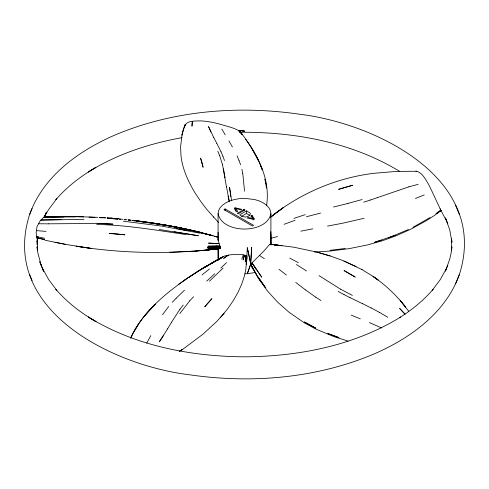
<?xml version="1.0" encoding="UTF-8"?>
<svg xmlns="http://www.w3.org/2000/svg" width="489" height="489" viewBox="0 0 489 489"><rect width="100%" height="100%" fill="white"/><g stroke="black" fill="none" stroke-linecap="round" stroke-linejoin="round"><path stroke-width="0.73" d="M239.066 130.496L244.5 131.131L238.938 130.331M178.302 284.604L187.953 277.74L202.012 268.705L224.634 255.973L230.081 254.818L237.416 254.359L242.391 254.622L246.285 255.863L246.78 256.456L246.853 258.339L245.716 270.142L244.066 277.171L241.768 283.999L238.002 292.379L233.235 300.704L227.44 309.091L220.698 317.239M218.112 248.473L218.314 260.209M65.44 244.359L91.425 248.461L76.058 246.187C123.497 253.809 172.067 254.292 219.75 248.681L220.184 247.196L218.082 239.861L218.082 213.607L218.589 210.637L220.093 207.776L222.544 205.129L225.845 202.825L229.818 200.93L234.396 199.518L239.353 198.65L244.5 198.351L254.604 199.518L259.182 200.93L263.174 202.837L266.456 205.129L268.907 207.776L270.411 210.637L270.918 213.607L270.882 244.8M41.186 265.246L37.879 253.033L37.042 246.847L37.5 250.686L37.292 238.284M37.25 238.394L37.213 244.512L37.384 238.644M246.609 263.724L246.78 256.456M246.853 256.78L247.293 247.715L251.071 265.27L247.293 247.715M37.213 244.512L37.574 238.131M246.572 258.375L246.682 256.309L246.212 262.245M250.619 264.329L251.701 247.232L250.594 264.402L247.293 273.748L245.062 273.773M246.548 259.146L246.212 264.39L246.425 261.493M37.207 240.802L37.06 242.165L37.574 238.443M266.517 205.863C270.992 177.813 256.095 151.401 238.993 130.343L244.5 131.131M270.918 213.607C266.933 234.176 222.067 234.176 218.082 213.607M218.332 256.988L218.1 258.271L218.082 248.375M218.082 239.861L218.345 238.742M182.049 134.768L180.582 146.889L180.985 155.453C182.263 168.766 188.118 181.113 194.793 192.507L200.869 201.633L206.951 209.592L218.577 222.519M246.853 257.092L246.438 264.109L246.645 257.648M183.491 129.224L181.951 135.153L183.412 129.506M29.56 214.695C-0.642 310.167 112.757 365.552 189.604 374.8C251.701 383.792 316.86 378.339 374.898 353.602C410.699 337.899 445.95 312.569 459.44 274.329C489.636 178.852 376.261 123.442 299.396 114.2C237.299 105.208 172.14 110.661 114.102 135.398C78.289 151.101 43.05 176.45 29.56 214.695L32.103 208.467M447.814 265.246L445.424 271.151L449.733 259.164L451.121 253.033L451.94 246.859L451.5 250.686L451.5 238.339L451.958 242.177L449.733 229.861L445.424 217.874L447.814 223.773M241.768 259.329L243.302 254.842M44.358 216.92L48.613 209.573L56.816 198.607L55.905 199.683C67.121 186.584 81.04 176.058 95.887 167.409L88.405 171.945L89.261 171.431M455.51 283.883L459.44 274.329M130.752 338.315C136.425 325.35 145.294 314.017 155.3 304.115L144.438 316.108M130.759 337.648C141.217 314.818 160.588 297.642 180.545 283.088M446.793 267.813L440.387 279.451L432.184 290.417L433.095 289.317C423.566 300.442 412.074 309.733 399.739 317.569L400.595 317.055C354.103 345.729 298.553 356.463 244.5 356.817C190.447 356.457 134.897 345.729 88.405 317.055L95.887 321.591L88.405 317.055M97.733 217.342L70.832 216.395L44.505 216.59L45.153 215.343L44.505 216.59L51.345 216.395M150.765 335.643L146.761 343.113M44.505 216.633L46.504 212.061L44.548 216.548L40.104 220.936L37.023 226.572L36.131 232.898L37.158 238.467M134.389 330.967L138.552 324.115M222.012 257.373L220.777 258.064M167.593 328.822L171.431 322.392M163.681 335.271L159.408 341.683L167.629 328.822M171.407 322.404L179.976 309.231M162.501 314.782L168.693 306.426M179.86 313.553L189.775 300.79M179.94 309.256L183.222 305.014M224.158 313.247L216.768 321.462L203.094 334.097L181.303 350.399M189.738 300.814L193.577 296.756M172.244 302.312L176.138 298.247M223.057 268.088L209.475 281.151M176.119 298.259L184.457 290.221M220.814 268.045L226.493 262.636M206.719 281.138L214.659 273.767M250.655 264.262L263.895 251.022L269.537 244.567L269.989 244.304L270.221 244.72M271.206 216.7L283.608 207.422L274.549 213.993C303.492 191.859 338.321 177.507 374.537 173.24L396.096 171.431L416.61 171.236C422.527 172.91 425.442 179.316 428.443 184.139C434.77 196.401 439.733 209.323 446.793 221.205M270.735 217.104L274.757 213.852L270.778 217.055M202.067 274.879L209.439 268.999M440.179 211.34L441.072 210.514L434.293 215.57L426.102 220.802L410.931 229.145L395.638 236.004L381.964 240.894L367.679 244.885L349.177 248.632L330.167 251.034L314.439 252.067M440.143 211.187L441.035 210.429M180.985 282.783L185.41 279.671M439.715 211.248L440.98 210.374L440.027 208.791M186.547 278.901L187.666 278.125M188.809 277.379L200.588 269.812M437.178 213.18L438.168 212.501M183.528 280.82L199.598 270.203M179.701 351.163L181.987 349.635L179.475 351.298M430.039 217.568L412.96 227.318M197.226 271.688L221.896 257.416M201.78 269.078L205.466 266.841M88.405 171.945C116.81 154.182 149.194 143.577 182.03 137.66M202.012 268.705L206.908 265.784M206.755 266.114L207.972 265.393A99.151 62.653 -5.2 0 1 211.737 263.223M213.008 262.465L210.521 263.919M225.105 208.913L223.968 209.573L252.385 225.979L253.522 225.319L225.105 208.913L225.105 210.82M235.136 207.794L234.359 208.247L236.921 211.939L237.758 211.456L235.667 208.565L240.68 209.769L241.499 209.298L235.136 207.794L235.136 209.738M244.023 209.439L237.281 213.332L238.174 213.846L244.916 209.958L244.023 209.439L244.023 210.735M246.511 210.875L239.769 214.769C242.52 217.636 249.06 218.118 250.466 213.815L249.934 212.959L246.511 210.875L246.511 213.467L241.609 216.297M251.15 217.104L251.15 215.814L251.963 215.337L254.567 219.011L253.791 219.463L247.385 217.984L248.223 217.501L253.235 218.705L253.235 220.001M214.316 261.774L223.607 256.407M216.865 260.172L220.741 258.088M206.7 266.102L207.972 265.393M220.154 258.681L217.733 260.014L220.227 258.65M214.28 261.749L215.57 261.047M216.865 260.325L218.155 259.622M220.796 258.21L219.463 258.907M219.561 258.657L221.951 257.452M408.443 229.512L388.627 237.813M415.448 198.461L424.244 194.922M252.538 267.654L250.619 264.457L247.293 273.748L255.179 272.495M395.393 235.246L374.647 242.263L381.732 240.148M284.085 224.298L295.063 220.307M377.251 197.66L408.877 186.859M370.546 199.952L377.288 197.684M293.907 218.387L305.148 214.683M415.962 171.364L416.61 171.236M363.651 202.159L370.546 200.001M362.153 199.536L347.942 203.418M408.877 186.816L418.168 184.347M270.802 238.302L277.587 236.517M306.42 216.755L320.57 213.057M364.03 218.302L342.227 223.302L327.508 226.101M333.51 207.018L347.96 203.455M300.857 231.156L312.844 228.84M345.228 248.479L329.996 250.325M207.935 249.971L219.977 248.571L195.38 251.101L169.872 252.275M208.088 250.013L219.482 248.681M215.802 247.208L220.148 247L207.801 247.703L220.111 246.804L207.862 247.208L220.111 246.804M195.606 251.059L208.125 250.013M207.782 248.198L217.911 247.416M44.45 216.688L51.4 216.56M45.819 216.517L48.57 216.438M46.455 216.871L48.552 216.823L46.522 216.865M44.548 217.293L64.053 216.951L43.674 217.312M61.638 219.64L40.862 220.032M41.223 220.026L83.943 219.396M240.148 132.25C295.301 131.883 352.147 142.415 399.739 171.431M53.57 216.67L75.85 216.615M48.631 223.815L97.219 223.467M62.494 216.34L65.288 216.327M64.071 216.939L75.239 216.939M38.6 223.754L48.631 223.84M62.513 216.352L63.918 216.37M68.099 216.523L83.533 216.871M96.706 224.445C126.7 225.062 156.358 230.209 185.979 234.555M89.077 217.092L95 217.379M99.169 217.428L105.618 217.843L103.485 217.697M99.243 217.629L102.824 217.843M273.626 244.738L270.16 244.512L272.391 244.714M107.128 218.149L109.994 218.363M272.336 244.757L270.197 244.598L271.707 244.744M110.208 218.247L118.057 218.852M109.542 218.497L117.391 219.103M45.99 231.395L36.339 230.606M110.801 218.125L118.644 218.772M110.991 218.106L118.851 218.76M117.77 218.858L113.491 218.479L117.782 218.846M113.564 218.656L115.704 218.846M274.622 244.916L278.339 245.252M279.824 245.386L282.049 245.588L274.323 244.787M274.732 245.032L276.994 245.252M279.262 245.472L281.523 245.686M119.267 219.158L120.691 219.298M124.249 219.659L125.673 219.805M273.088 244.579L293.657 247.177L316.585 252.037M119.194 218.98L122.763 219.335M124.163 219.494L127.018 219.769M123.356 221.187L161.553 226.046L200.184 233.235M274.476 244.916L277.312 245.221M279.439 245.454L281.572 245.686M128.411 219.94L131.229 220.258L128.424 219.934M128.503 220.111L129.909 220.276M132.721 220.606L134.127 220.771M132.984 220.649L163.338 224.879L178.02 227.501M133.613 220.46C156.566 223.271 179.432 227.067 201.878 232.703L201.535 232.611M136.847 220.936L150.044 222.752M140.422 221.596L141.822 221.786M134.2 220.405C156.987 223.271 179.665 227.159 201.951 232.721M136.938 220.961L139.127 221.26M140.581 221.462L142.77 221.761M144.231 221.963L150.062 222.764M143.9 222.079L145.282 222.281M159.176 229.5L198.461 235.771L174.163 231.743M149.512 222.471L179.121 227.636L213.522 235.955L202.373 232.966M163.943 224.793L178.895 227.544M165.759 225.356L167.226 225.631L165.759 225.362M170.16 226.175L168.693 225.9L170.135 226.205M176.37 228.479L188.369 230.759M173.778 226.908L177.428 227.605L173.809 226.872M55.012 242.306L65.495 244.366L44.909 240.221M44.676 238.296L36.528 236.639L38.637 237.128M178.039 227.489L201.517 232.623M178.589 227.483L190.404 229.983M348.003 341.102L333.926 336.64L315.442 328.865L304.085 322.679L288.754 312.031L277.514 302.049L267.538 291.071L258.516 278.608L250.619 264.457L251.621 266.419M317.19 252.208L330.411 256.028L343.082 260.619L362.037 269.61M317.037 252.141L330.203 255.973M351.194 315.112L360.307 318.865M369.427 322.569L381.585 327.966M343.914 261.059L356.108 266.499M350.051 297.63L362.38 303.632M362.398 303.596L371.133 307.96M344.011 294.561L350.032 297.642M352.349 295.429L340.515 289.146M371.157 307.954L379.666 312.489M289.745 258.1L298.369 262.727M338.162 291.426L343.993 294.592M246.511 213.467L249.934 215.551M361.921 269.549L372.96 276.316L378.144 280.032L373.052 276.389C385.356 284.891 396.414 295.197 405.57 307.031L400.179 300.472L408.688 311.175M340.497 289.152L318.993 275.6M379.684 312.459L387.777 317.282M296.413 264.512L306.499 270.973M315.631 297.086L320.992 300.527M89.261 317.569C76.914 309.733 65.428 300.423 55.887 289.311L56.816 290.417L48.613 279.451L42.207 267.813L43.576 271.151L39.798 261.884L43.576 271.151M259.714 255.606L264.39 258.748M305.454 289.849L315.613 297.116M295.729 282.41L305.417 289.867M278.974 269.25L286.42 275.087M404.923 314.072L399.647 308.431L404.99 314.152M213.198 216.865L213.461 217.171M240.399 132.073L238.993 130.361L239.634 131.15M238.938 130.973L240.551 132.971L238.999 131.028M239.732 131.254C233.65 127.44 225.851 126.101 218.913 123.882C212.801 122.317 206.56 121.107 200.245 120.869C195.508 121.18 186.376 120.263 185.031 125.966M241.707 133.729L242.336 134.554M251.15 215.814L253.235 218.705M252.171 263.119L251.982 262.856L261.725 277.19L252.171 263.119L256.45 269.8M245.637 139.267C252.41 148.735 258.314 158.913 262.281 169.885L260.49 165.233M261.309 281.994L258.687 278.088M257.416 276.151L265.527 287.654L257.434 276.138L250.729 264.194L251.682 266.102M255.026 272.177L256.199 274.152M221.804 129.059L225.221 134.848M252.251 149.249L258.406 160.588M228.889 140.844L232.403 146.975M252.703 268.473L251.639 266.389M253.864 270.148L250.765 264.286M440.98 210.374L441.17 210.722M252.648 268.375L253.198 269.415M213.766 137.556L216.786 143.338M213.73 137.556L208.546 126.578L210.918 131.963M216.823 143.356L221.004 151.822M221.04 151.822L222.886 156.156M237.055 155.826L238.956 160.3M217.794 151.242L219.616 155.563M455.51 205.142L459.44 214.695M29.56 274.329L32.103 280.558M238.993 160.325L240.588 164.799M222.923 156.174L224.482 160.563M219.634 155.575L222.446 164.371M222.483 164.39L226.474 186.914M228.106 196.083L229.31 201.725L226.511 186.939M265.888 183.595L264.977 179.078L266.474 188.076M241.896 169.261L242.77 173.711M230.863 196.511L229.53 187.434L231.621 200.704M223.491 168.852L225.032 177.855M242.807 173.736L244.555 191.26M270.655 243.149L270.808 244.708L270.753 234.17L270.784 244.714M270.845 231.59L270.906 244.744M218.1 232.238L218.137 240.484M251.963 215.337L251.963 217.281M235.667 208.565L235.667 211.15M192.324 121.4L191.981 126.095L192.324 121.4M246.364 258.076L245.979 261.957L246.572 256.157L246.364 258.076M245.808 257.098L245.221 261.212L246.04 255.698L245.808 257.098M244.084 256.432L243.131 259.916L244.5 255.05L244.084 256.432M184.689 125.704L183.644 128.937L185.16 124.506L184.689 125.704M208.296 302.685L204.726 306.835L211.926 298.663L208.296 302.685M440.008 210.887L436.096 213.607L440.008 210.887M228.277 255.179L223.699 258.351L228.277 255.179M213.693 261.872L204.231 267.532L222.373 257.055L213.693 261.872M345.644 187.244L338.596 189.341L352.71 185.252L345.644 187.244M220.129 248.326L207.819 249.732L220.129 248.326M220.209 247.886L207.764 249.194L220.209 247.886M220.184 248.143L207.801 249.524L220.184 248.143M208.448 249.653L206.26 249.8L208.448 249.653M214.054 246.658L207.898 246.902L220.038 246.474L214.054 246.658M216.731 245.991L208.014 246.199L219.903 246.022L216.731 245.991M105.098 223.699L97.219 223.442L112.965 224.133L105.098 223.699M218.913 243.614L208.601 243.119L218.913 243.614M111.351 218.271L107.048 217.953L111.351 218.29M117.012 234.017L109.206 233.394L124.836 234.806L117.012 234.017M134.75 220.661L132.635 220.423L134.75 220.661M157.58 223.95L150.795 222.874L165.025 225.221L157.58 223.95M184.787 229.133L179.616 228.027L184.75 229.152M44.658 239.573L36.816 237.813L44.658 239.573M212.458 235.564L201.077 232.678L212.477 235.576M218.326 237.391L214.206 236.181L218.326 237.385M338.883 337.569L327.942 333.559L338.883 337.569M315.802 328.174L304.445 322.013L315.802 328.174M349.617 273.761L344.048 270.564L355.216 277.08L349.617 273.761M240.68 132.653L239.372 131.021L241.957 134.31L240.68 132.653M201.914 162.69L200.643 158.253L203.094 167.232L201.914 162.69"/></g></svg>
